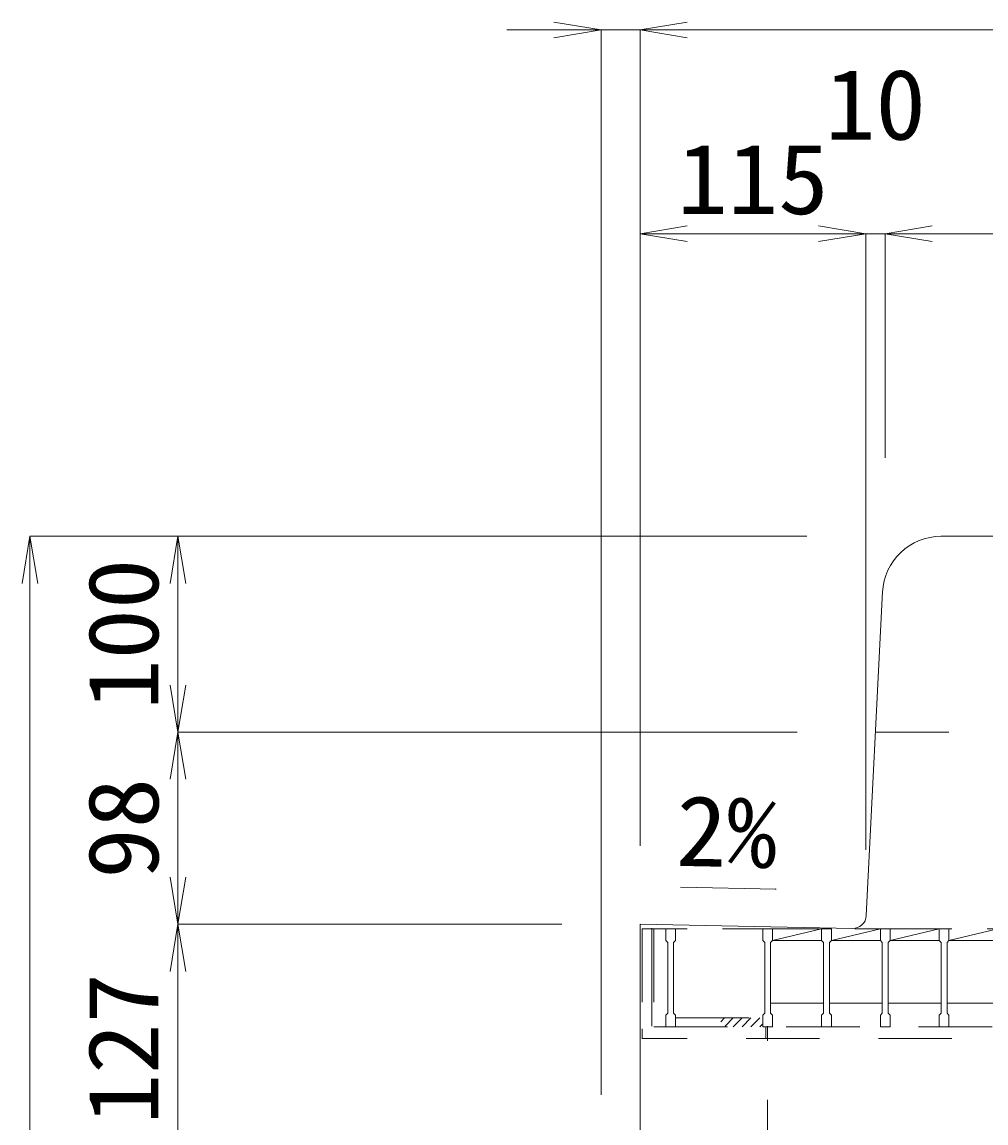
# Model space of a CAD drawing. Units: millimetres at full size; some dimension numbers follow another scale. Extents: x -734 to 58102, y 49499 to 87169.
# Drawn here: x 20780 to 21272, y 66326 to 66888 of the extents above; entities that cross this region are included whole.
import ezdxf
from ezdxf.enums import TextEntityAlignment as Align

# ---------------------------------------------------------------- set-up
doc = ezdxf.new("R2010")
doc.units = ezdxf.units.MM
doc.header["$LTSCALE"] = 50
doc.linetypes.add('DASHED_SPACED', pattern=[12, 6, -6])
doc.linetypes.add('USER1', pattern=[1.35, 0.75, -0.6])
for name, color, linetype, lineweight in [('0_2', 7, 'DASHED_SPACED', 9), ('寸法線', 7, 'Continuous', 13), ('引出線', 4, 'Continuous', 13), ('本体', 2, 'Continuous', 20), ('ｸﾞﾚｰﾁﾝｸﾞ', 7, 'USER1', 9)]:
    doc.layers.add(name, color=color, linetype=linetype, lineweight=lineweight)
doc.styles.add('ＭＳ 明朝', font='')
doc.styles.get('ＭＳ 明朝').set_extended_font_data('MS Mincho')

# ---------------------------------------------------------------- blocks, each defined once
blk = doc.blocks.new('open_arrow')
at = {"color": 0, "linetype": 'Continuous', "lineweight": -2}
blk.add_lwpolyline([(7.5, 1.25), (0, 0), (7.5, -1.25)], dxfattribs=at)

msp = doc.modelspace()

# ---------------------------------------------------------------- hatches: boundary and pattern name
at = {"layer": 'ｸﾞﾚｰﾁﾝｸﾞ'}
h = msp.add_hatch(dxfattribs=at)
h.set_pattern_fill('USER', color=256, style=0, pattern_type=2)
h.set_pattern_definition([(45, (20597.04, 66058.26), (-2.24506, 2.24506), [37.5, -30])])
h.paths.add_polyline_path([(21158.05, 66375.24), (21140.05, 66375.24), (21113.55, 66375.24), (21113.55, 66379.74), (21125.05, 66379.74), (21140.05, 66379.74), (21158.05, 66379.74)])

# ---------------------------------------------------------------- linework, layer by layer
at = {"layer": '0_2'}
msp.add_line((21101.55, 66425.54), (21101.55, 66375.54), dxfattribs=at)
at = {"layer": '寸法線'}
for p, q in [((21143.55, 66883.98), (21027.55, 66883.98)), ((21075.55, 66340.56), (21075.55, 66883.98)), ((21095.55, 66883.98), (21525.55, 66883.98)), ((21095.55, 66467.56), (21095.55, 66883.98)), ((21095.55, 66467.56), (21095.55, 66883.98)), ((21210.55, 66779.94), (21095.55, 66779.94)), ((21095.55, 66467.56), (21095.55, 66779.94)), ((21268.55, 66779.94), (21162.55, 66779.94)), ((21210.55, 66465.56), (21210.55, 66779.94)), ((21210.55, 66465.56), (21210.55, 66779.94)), ((21220.55, 66779.94), (21400.55, 66779.94)), ((21220.55, 66665.56), (21220.55, 66779.94)), ((21220.55, 66665.56), (21220.55, 66779.94)), ((20784.19, 66300.54), (20784.19, 66625.54)), ((21180.53, 66625.54), (20784.19, 66625.54)), ((20859.74, 66625.54), (20859.74, 66525.54)), ((21180.53, 66625.54), (20859.74, 66625.54)), ((21175.53, 66525.54), (20859.74, 66525.54)), ((20859.74, 66525.54), (20859.74, 66427.54)), ((21175.53, 66525.54), (20859.74, 66525.54)), ((20859.74, 66427.54), (20859.74, 66300.54)), ((21055.53, 66427.54), (20859.74, 66427.54)), ((21055.53, 66427.54), (20859.74, 66427.54))]:
    msp.add_line(p, q, dxfattribs=at)
at = {"layer": '引出線'}
msp.add_lwpolyline([(21164.84, 66445.5), (21116.1, 66446.48), (21164.85, 66445.5)], dxfattribs=at)
at = {"layer": '本体'}
for p, q in [((21248.9, 66625.54), (21372.2, 66625.54)), ((21210.88, 66432.03), (21219.15, 66597.43)), ((21095.55, 66427.54), (21095.55, 66300.54)), ((21095.55, 66427.54), (21203.75, 66425.38))]:
    msp.add_line(p, q, dxfattribs=at)
at = {"layer": '本体', "linetype": 'USER1', "lineweight": 9}
for p, q in [((21215.55, 66525.54), (21405.55, 66525.54)), ((21160.55, 66300.54), (21160.55, 66375.54))]:
    msp.add_line(p, q, dxfattribs=at)
at = {"layer": '本体'}
for centre, radius, start, end in [((21249.09, 66595.54), 30, 90, 177.1376), ((21203.89, 66432.38), 7, 268.8543, 357.1374)]:
    msp.add_arc(centre, radius, start, end, dxfattribs=at)
at = {"layer": 'ｸﾞﾚｰﾁﾝｸﾞ'}
for p, q in [((21524.55, 66425.24), (21096.55, 66425.24)), ((21096.55, 66425.24), (21096.55, 66369.24)), ((21102.55, 66425.24), (21102.55, 66375.24)), ((21512.55, 66425.24), (21108.55, 66425.24)), ((21108.55, 66425.24), (21113.55, 66425.24)), ((21108.55, 66425.24), (21108.55, 66419.24)), ((21108.55, 66425.24), (21113.55, 66425.24)), ((21108.55, 66425.24), (21108.55, 66419.24)), ((21108.55, 66425.24), (21113.55, 66425.24)), ((21108.55, 66425.24), (21108.55, 66419.24)), ((21113.55, 66425.24), (21113.55, 66419.24)), ((21113.55, 66425.24), (21113.55, 66419.24)), ((21113.55, 66425.24), (21113.55, 66419.24)), ((21158.05, 66425.24), (21163.05, 66425.24)), ((21158.05, 66425.24), (21158.05, 66419.24)), ((21158.05, 66425.24), (21163.05, 66425.24)), ((21158.05, 66425.24), (21158.05, 66419.24)), ((21158.05, 66425.24), (21163.05, 66425.24)), ((21158.05, 66425.24), (21158.05, 66419.24)), ((21163.05, 66419.24), (21188.05, 66425.24)), ((21163.05, 66425.24), (21163.05, 66419.24)), ((21163.05, 66425.24), (21163.05, 66419.24)), ((21163.05, 66425.24), (21163.05, 66419.24)), ((21188.05, 66425.24), (21193.05, 66425.24)), ((21188.05, 66425.24), (21188.05, 66419.24)), ((21188.05, 66425.24), (21193.05, 66425.24)), ((21188.05, 66425.24), (21188.05, 66419.24)), ((21188.05, 66425.24), (21193.05, 66425.24)), ((21188.05, 66425.24), (21188.05, 66419.24)), ((21193.05, 66419.24), (21218.05, 66425.24)), ((21193.05, 66425.24), (21193.05, 66419.24)), ((21193.05, 66425.24), (21193.05, 66419.24)), ((21193.05, 66425.24), (21193.05, 66419.24)), ((21218.05, 66425.24), (21223.05, 66425.24)), ((21218.05, 66425.24), (21218.05, 66419.24)), ((21218.05, 66425.24), (21223.05, 66425.24)), ((21218.05, 66425.24), (21218.05, 66419.24)), ((21218.05, 66425.24), (21223.05, 66425.24)), ((21218.05, 66425.24), (21218.05, 66419.24)), ((21223.05, 66419.24), (21248.05, 66425.24)), ((21223.05, 66425.24), (21223.05, 66419.24)), ((21223.05, 66425.24), (21223.05, 66419.24)), ((21223.05, 66425.24), (21223.05, 66419.24)), ((21248.05, 66425.24), (21253.05, 66425.24)), ((21248.05, 66425.24), (21248.05, 66419.24)), ((21248.05, 66425.24), (21253.05, 66425.24)), ((21248.05, 66425.24), (21248.05, 66419.24)), ((21248.05, 66425.24), (21253.05, 66425.24)), ((21248.05, 66425.24), (21248.05, 66419.24)), ((21253.05, 66419.24), (21278.05, 66425.24)), ((21253.05, 66425.24), (21253.05, 66419.24)), ((21253.05, 66425.24), (21253.05, 66419.24)), ((21253.05, 66425.24), (21253.05, 66419.24)), ((21108.55, 66419.24), (21109.55, 66418.24)), ((21108.55, 66419.24), (21109.55, 66418.24)), ((21108.55, 66419.24), (21109.55, 66418.24)), ((21109.55, 66418.24), (21109.55, 66382.24)), ((21109.55, 66418.24), (21109.55, 66382.24)), ((21109.55, 66418.24), (21109.55, 66382.24)), ((21113.55, 66419.24), (21112.55, 66418.24)), ((21113.55, 66419.24), (21112.55, 66418.24)), ((21113.55, 66419.24), (21112.55, 66418.24)), ((21112.55, 66418.24), (21112.55, 66382.24)), ((21112.55, 66418.24), (21112.55, 66382.24)), ((21112.55, 66418.24), (21112.55, 66382.24)), ((21158.05, 66419.24), (21159.05, 66418.24)), ((21158.05, 66419.24), (21159.05, 66418.24)), ((21158.05, 66419.24), (21159.05, 66418.24)), ((21159.05, 66418.24), (21159.05, 66382.24)), ((21159.05, 66418.24), (21159.05, 66382.24)), ((21159.05, 66418.24), (21159.05, 66382.24)), ((21163.05, 66419.24), (21162.05, 66418.24)), ((21163.05, 66419.24), (21162.05, 66418.24)), ((21163.05, 66419.24), (21162.05, 66418.24)), ((21162.05, 66418.24), (21162.05, 66382.24)), ((21162.05, 66418.24), (21162.05, 66382.24)), ((21162.05, 66418.24), (21162.05, 66382.24)), ((21163.05, 66419.24), (21188.05, 66419.24)), ((21188.05, 66419.24), (21189.05, 66418.24)), ((21188.05, 66419.24), (21189.05, 66418.24)), ((21188.05, 66419.24), (21189.05, 66418.24)), ((21189.05, 66418.24), (21189.05, 66382.24)), ((21189.05, 66418.24), (21189.05, 66382.24)), ((21189.05, 66418.24), (21189.05, 66382.24)), ((21193.05, 66419.24), (21192.05, 66418.24)), ((21193.05, 66419.24), (21192.05, 66418.24)), ((21193.05, 66419.24), (21192.05, 66418.24)), ((21192.05, 66418.24), (21192.05, 66382.24)), ((21192.05, 66418.24), (21192.05, 66382.24)), ((21192.05, 66418.24), (21192.05, 66382.24)), ((21193.05, 66419.24), (21218.05, 66419.24)), ((21218.05, 66419.24), (21219.05, 66418.24)), ((21218.05, 66419.24), (21219.05, 66418.24)), ((21218.05, 66419.24), (21219.05, 66418.24)), ((21219.05, 66418.24), (21219.05, 66382.24)), ((21219.05, 66418.24), (21219.05, 66382.24)), ((21219.05, 66418.24), (21219.05, 66382.24)), ((21223.05, 66419.24), (21222.05, 66418.24)), ((21223.05, 66419.24), (21222.05, 66418.24)), ((21223.05, 66419.24), (21222.05, 66418.24)), ((21222.05, 66418.24), (21222.05, 66382.24)), ((21222.05, 66418.24), (21222.05, 66382.24)), ((21222.05, 66418.24), (21222.05, 66382.24)), ((21223.05, 66419.24), (21248.05, 66419.24)), ((21248.05, 66419.24), (21249.05, 66418.24)), ((21248.05, 66419.24), (21249.05, 66418.24)), ((21248.05, 66419.24), (21249.05, 66418.24)), ((21249.05, 66418.24), (21249.05, 66382.24)), ((21249.05, 66418.24), (21249.05, 66382.24)), ((21249.05, 66418.24), (21249.05, 66382.24)), ((21253.05, 66419.24), (21252.05, 66418.24)), ((21253.05, 66419.24), (21252.05, 66418.24)), ((21253.05, 66419.24), (21252.05, 66418.24)), ((21252.05, 66418.24), (21252.05, 66382.24)), ((21252.05, 66418.24), (21252.05, 66382.24)), ((21252.05, 66418.24), (21252.05, 66382.24)), ((21253.05, 66419.24), (21278.05, 66419.24)), ((21162.05, 66387.24), (21189.05, 66387.24)), ((21192.05, 66387.24), (21219.05, 66387.24)), ((21222.05, 66387.24), (21249.05, 66387.24)), ((21252.05, 66387.24), (21279.05, 66387.24)), ((21108.55, 66381.24), (21109.55, 66382.24)), ((21108.55, 66381.24), (21109.55, 66382.24)), ((21108.55, 66381.24), (21109.55, 66382.24)), ((21108.55, 66375.24), (21108.55, 66381.24)), ((21108.55, 66375.24), (21108.55, 66381.24)), ((21108.55, 66375.24), (21108.55, 66381.24)), ((21113.55, 66381.24), (21112.55, 66382.24)), ((21113.55, 66381.24), (21112.55, 66382.24)), ((21113.55, 66381.24), (21112.55, 66382.24)), ((21113.55, 66375.24), (21113.55, 66381.24)), ((21113.55, 66375.24), (21113.55, 66381.24)), ((21113.55, 66375.24), (21113.55, 66381.24)), ((21113.55, 66379.74), (21158.05, 66379.74)), ((21158.05, 66381.24), (21159.05, 66382.24)), ((21158.05, 66381.24), (21159.05, 66382.24)), ((21158.05, 66381.24), (21159.05, 66382.24)), ((21158.05, 66375.24), (21158.05, 66381.24)), ((21158.05, 66375.24), (21158.05, 66381.24)), ((21158.05, 66375.24), (21158.05, 66381.24)), ((21163.05, 66381.24), (21162.05, 66382.24)), ((21163.05, 66381.24), (21162.05, 66382.24)), ((21163.05, 66381.24), (21162.05, 66382.24)), ((21163.05, 66375.24), (21163.05, 66381.24)), ((21163.05, 66375.24), (21163.05, 66381.24)), ((21163.05, 66375.24), (21163.05, 66381.24)), ((21188.05, 66381.24), (21189.05, 66382.24)), ((21188.05, 66381.24), (21189.05, 66382.24)), ((21188.05, 66381.24), (21189.05, 66382.24)), ((21188.05, 66375.24), (21188.05, 66381.24)), ((21188.05, 66375.24), (21188.05, 66381.24)), ((21188.05, 66375.24), (21188.05, 66381.24)), ((21193.05, 66381.24), (21192.05, 66382.24)), ((21193.05, 66381.24), (21192.05, 66382.24)), ((21193.05, 66381.24), (21192.05, 66382.24)), ((21193.05, 66375.24), (21193.05, 66381.24)), ((21193.05, 66375.24), (21193.05, 66381.24)), ((21193.05, 66375.24), (21193.05, 66381.24)), ((21218.05, 66381.24), (21219.05, 66382.24)), ((21218.05, 66381.24), (21219.05, 66382.24)), ((21218.05, 66381.24), (21219.05, 66382.24)), ((21218.05, 66375.24), (21218.05, 66381.24)), ((21218.05, 66375.24), (21218.05, 66381.24)), ((21218.05, 66375.24), (21218.05, 66381.24)), ((21223.05, 66381.24), (21222.05, 66382.24)), ((21223.05, 66381.24), (21222.05, 66382.24)), ((21223.05, 66381.24), (21222.05, 66382.24)), ((21223.05, 66375.24), (21223.05, 66381.24)), ((21223.05, 66375.24), (21223.05, 66381.24)), ((21223.05, 66375.24), (21223.05, 66381.24)), ((21248.05, 66381.24), (21249.05, 66382.24)), ((21248.05, 66381.24), (21249.05, 66382.24)), ((21248.05, 66381.24), (21249.05, 66382.24)), ((21248.05, 66375.24), (21248.05, 66381.24)), ((21248.05, 66375.24), (21248.05, 66381.24)), ((21248.05, 66375.24), (21248.05, 66381.24)), ((21253.05, 66381.24), (21252.05, 66382.24)), ((21253.05, 66381.24), (21252.05, 66382.24)), ((21253.05, 66381.24), (21252.05, 66382.24)), ((21253.05, 66375.24), (21253.05, 66381.24)), ((21253.05, 66375.24), (21253.05, 66381.24)), ((21253.05, 66375.24), (21253.05, 66381.24)), ((21096.55, 66369.24), (21096.55, 66374.24)), ((21102.55, 66375.24), (21518.55, 66375.24)), ((21108.55, 66375.24), (21113.55, 66375.24)), ((21108.55, 66375.24), (21113.55, 66375.24)), ((21108.55, 66375.24), (21113.55, 66375.24)), ((21158.05, 66375.24), (21163.05, 66375.24)), ((21158.05, 66375.24), (21163.05, 66375.24)), ((21158.05, 66375.24), (21163.05, 66375.24)), ((21159.55, 66375.24), (21159.55, 66369.24)), ((21188.05, 66375.24), (21193.05, 66375.24)), ((21188.05, 66375.24), (21193.05, 66375.24)), ((21188.05, 66375.24), (21193.05, 66375.24)), ((21218.05, 66375.24), (21223.05, 66375.24)), ((21218.05, 66375.24), (21223.05, 66375.24)), ((21218.05, 66375.24), (21223.05, 66375.24)), ((21248.05, 66375.24), (21253.05, 66375.24)), ((21248.05, 66375.24), (21253.05, 66375.24)), ((21248.05, 66375.24), (21253.05, 66375.24)), ((21524.55, 66369.24), (21096.55, 66369.24)), ((21096.55, 66369.24), (21106.55, 66369.24))]:
    msp.add_line(p, q, dxfattribs=at)

# ---------------------------------------------------------------- block references
at = {"layer": '寸法線', "xscale": 3.2, "yscale": 3.2}
for p, rotation in [((21075.55, 66883.98), 180), ((21210.55, 66779.94), 180), ((21210.55, 66779.94), 180), ((20784.19, 66625.54), 270), ((20859.74, 66625.54), 270), ((20859.74, 66525.54), 90), ((20859.74, 66525.54), 270), ((20859.74, 66427.54), 90), ((20859.74, 66427.54), 270)]:
    msp.add_blockref('open_arrow', p, dxfattribs=dict(at, rotation=rotation))
for p in [(21095.55, 66883.98), (21095.55, 66883.98), (21095.55, 66779.94), (21220.55, 66779.94), (21220.55, 66779.94)]:
    msp.add_blockref('open_arrow', p, dxfattribs=at)
at = {"layer": '引出線', "xscale": 0.0533, "yscale": 0.0533, "rotation": 178.9}
msp.add_blockref('open_arrow', (21164.84, 66445.5), dxfattribs=at)

# ---------------------------------------------------------------- texts
at = {"layer": '寸法線', "style": 'ＭＳ 明朝', "width": 1.05}
for s, p in [('10', (21215.55, 66845.94)), ('115', (21153.05, 66807.96))]:
    msp.add_text(s, height=36.03, dxfattribs=at).set_placement(p, align=Align.MIDDLE_CENTER)
for s, p in [('100', (20831.72, 66575.54)), ('98', (20831.72, 66476.54)), ('127', (20831.72, 66364.04))]:
    msp.add_text(s, height=36.03, rotation=90, dxfattribs=at).set_placement(p, align=Align.MIDDLE_CENTER)
at = {"layer": '引出線', "style": 'ＭＳ 明朝', "width": 1.05}
msp.add_text('2%', height=36.03, rotation=358.854, dxfattribs=at).set_placement((21165.79, 66492.39), align=Align.TOP_RIGHT)

doc.saveas('drawing.dxf')
